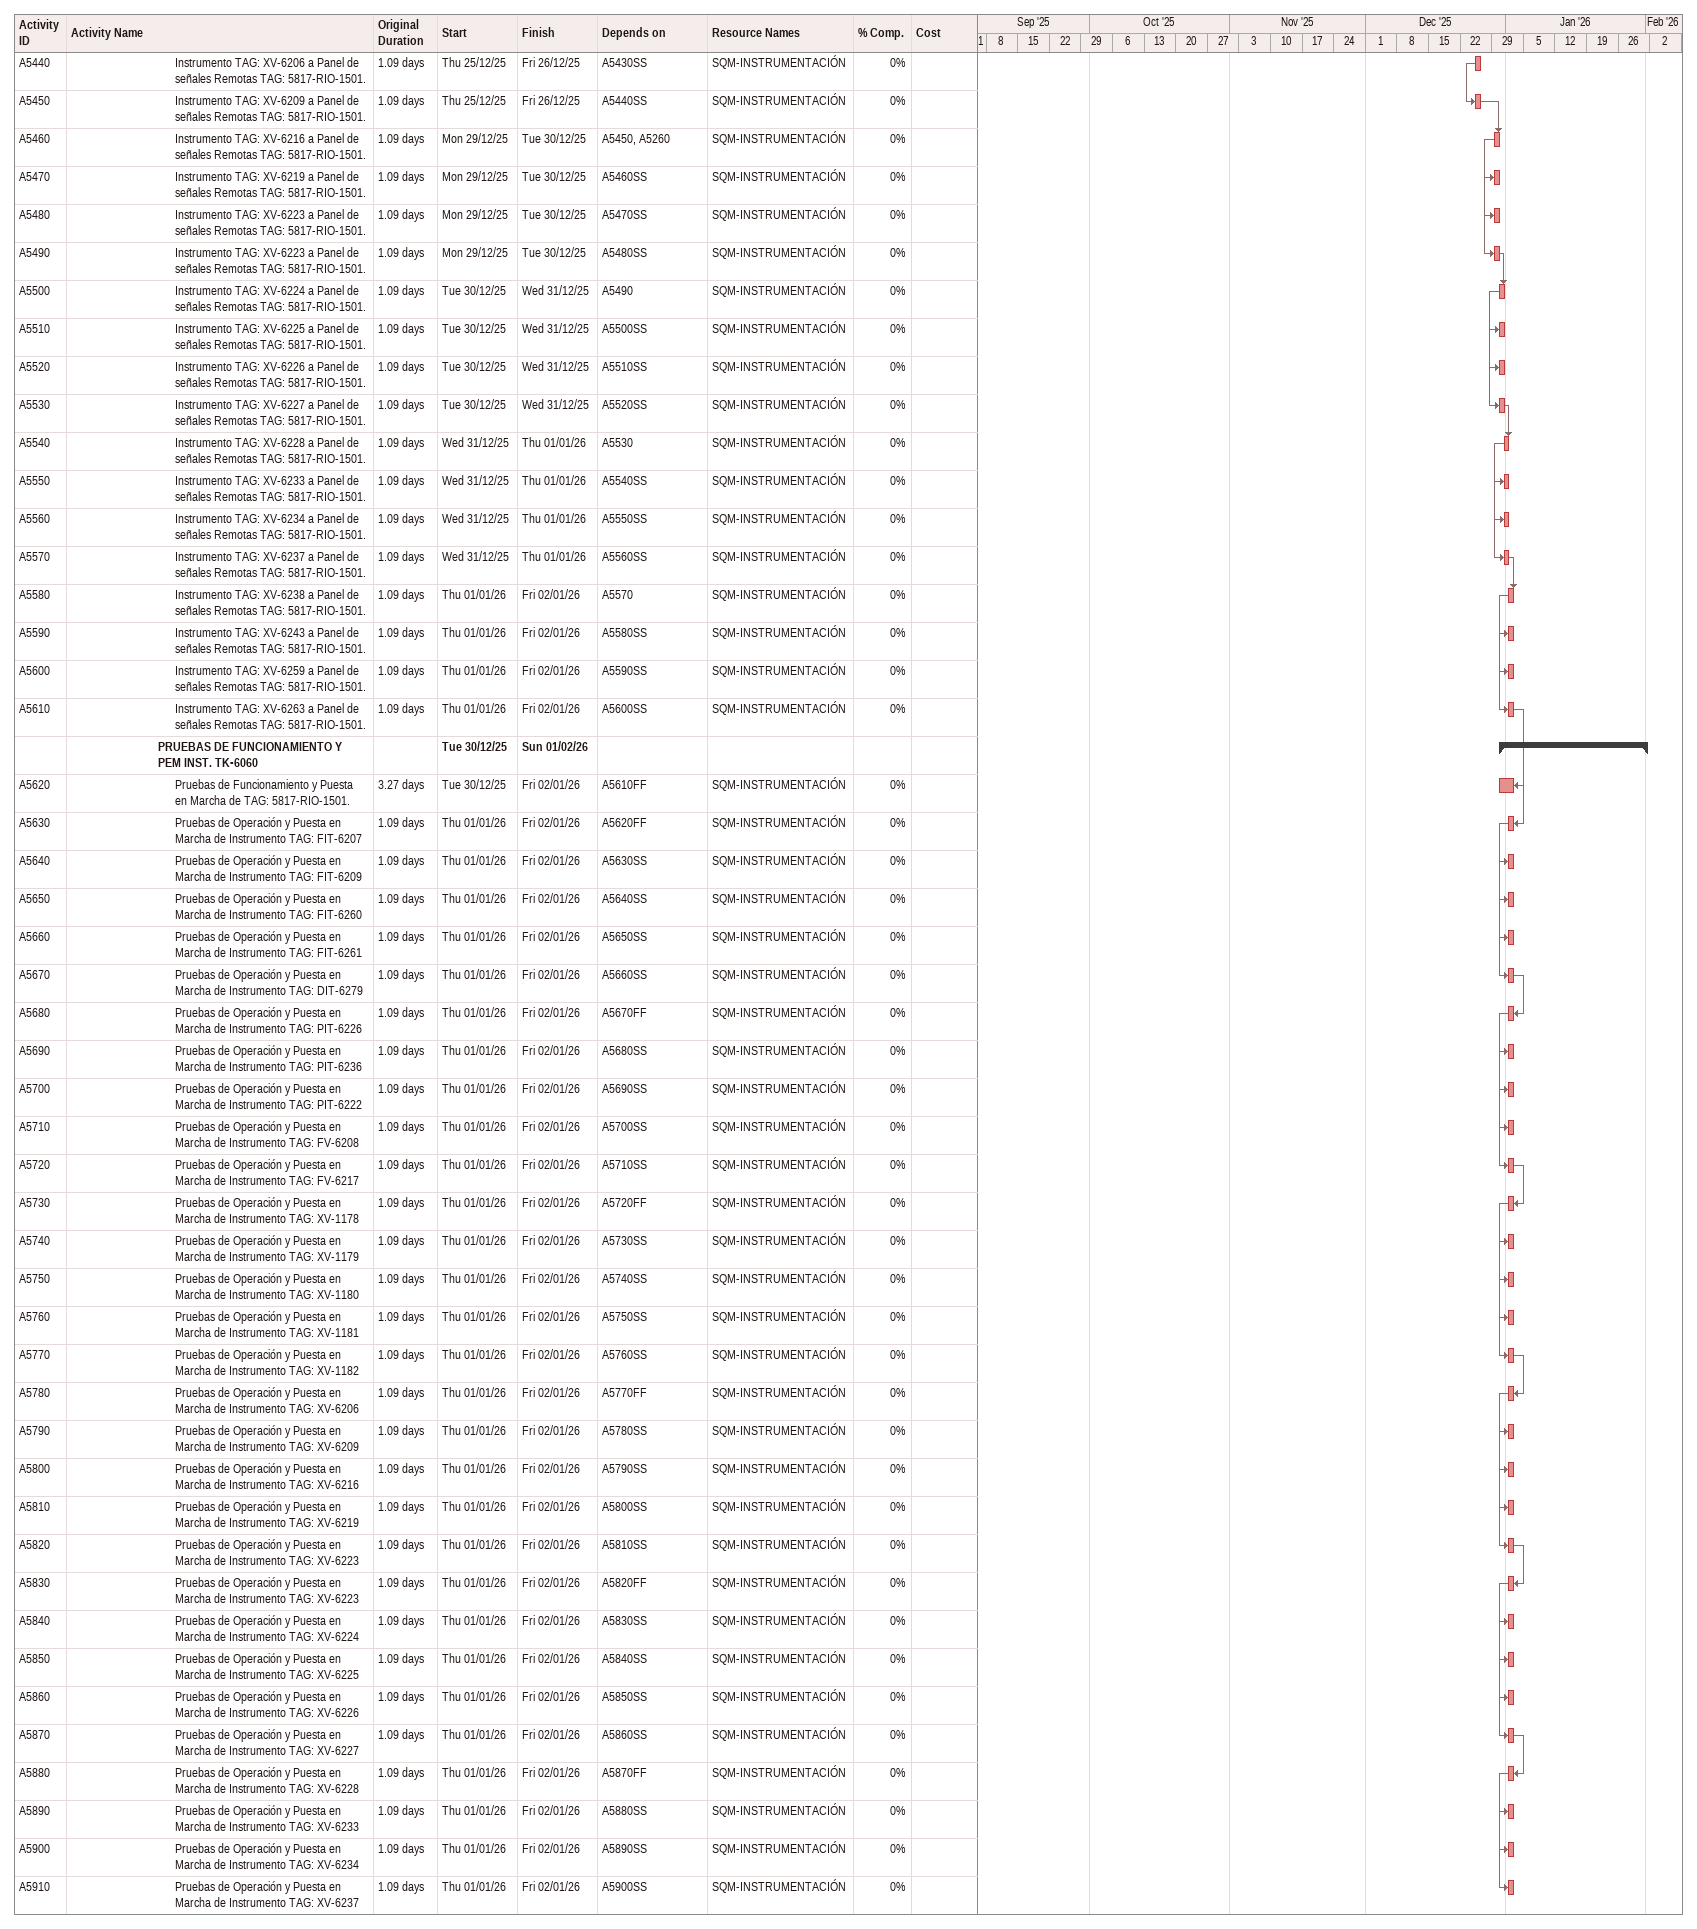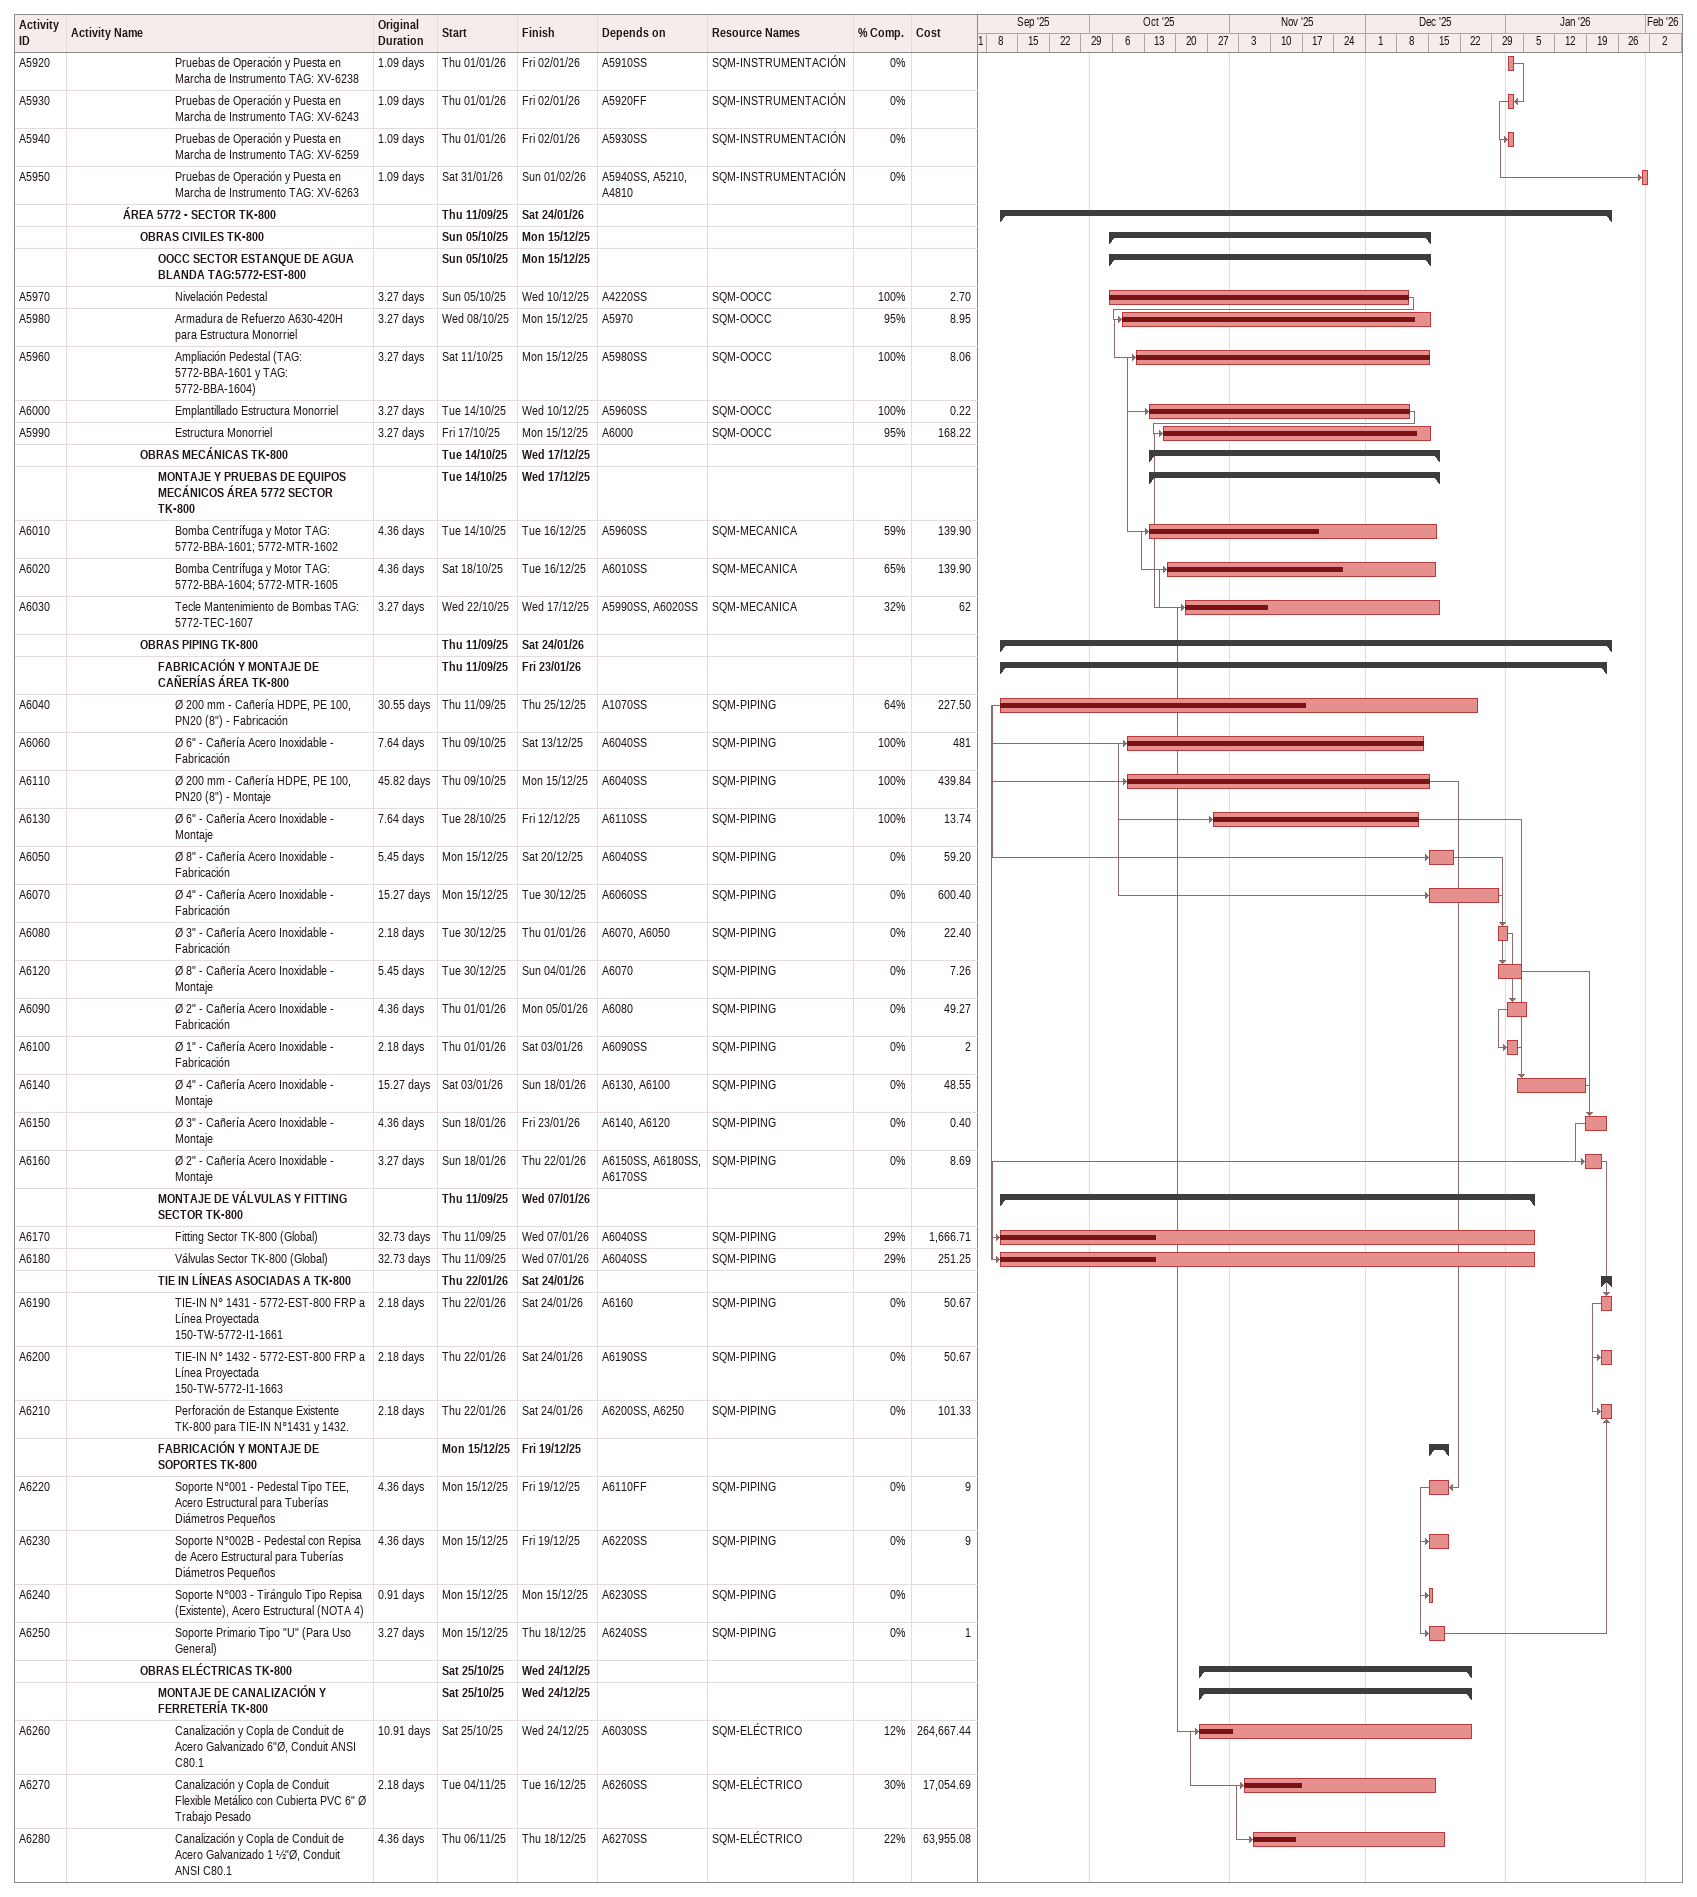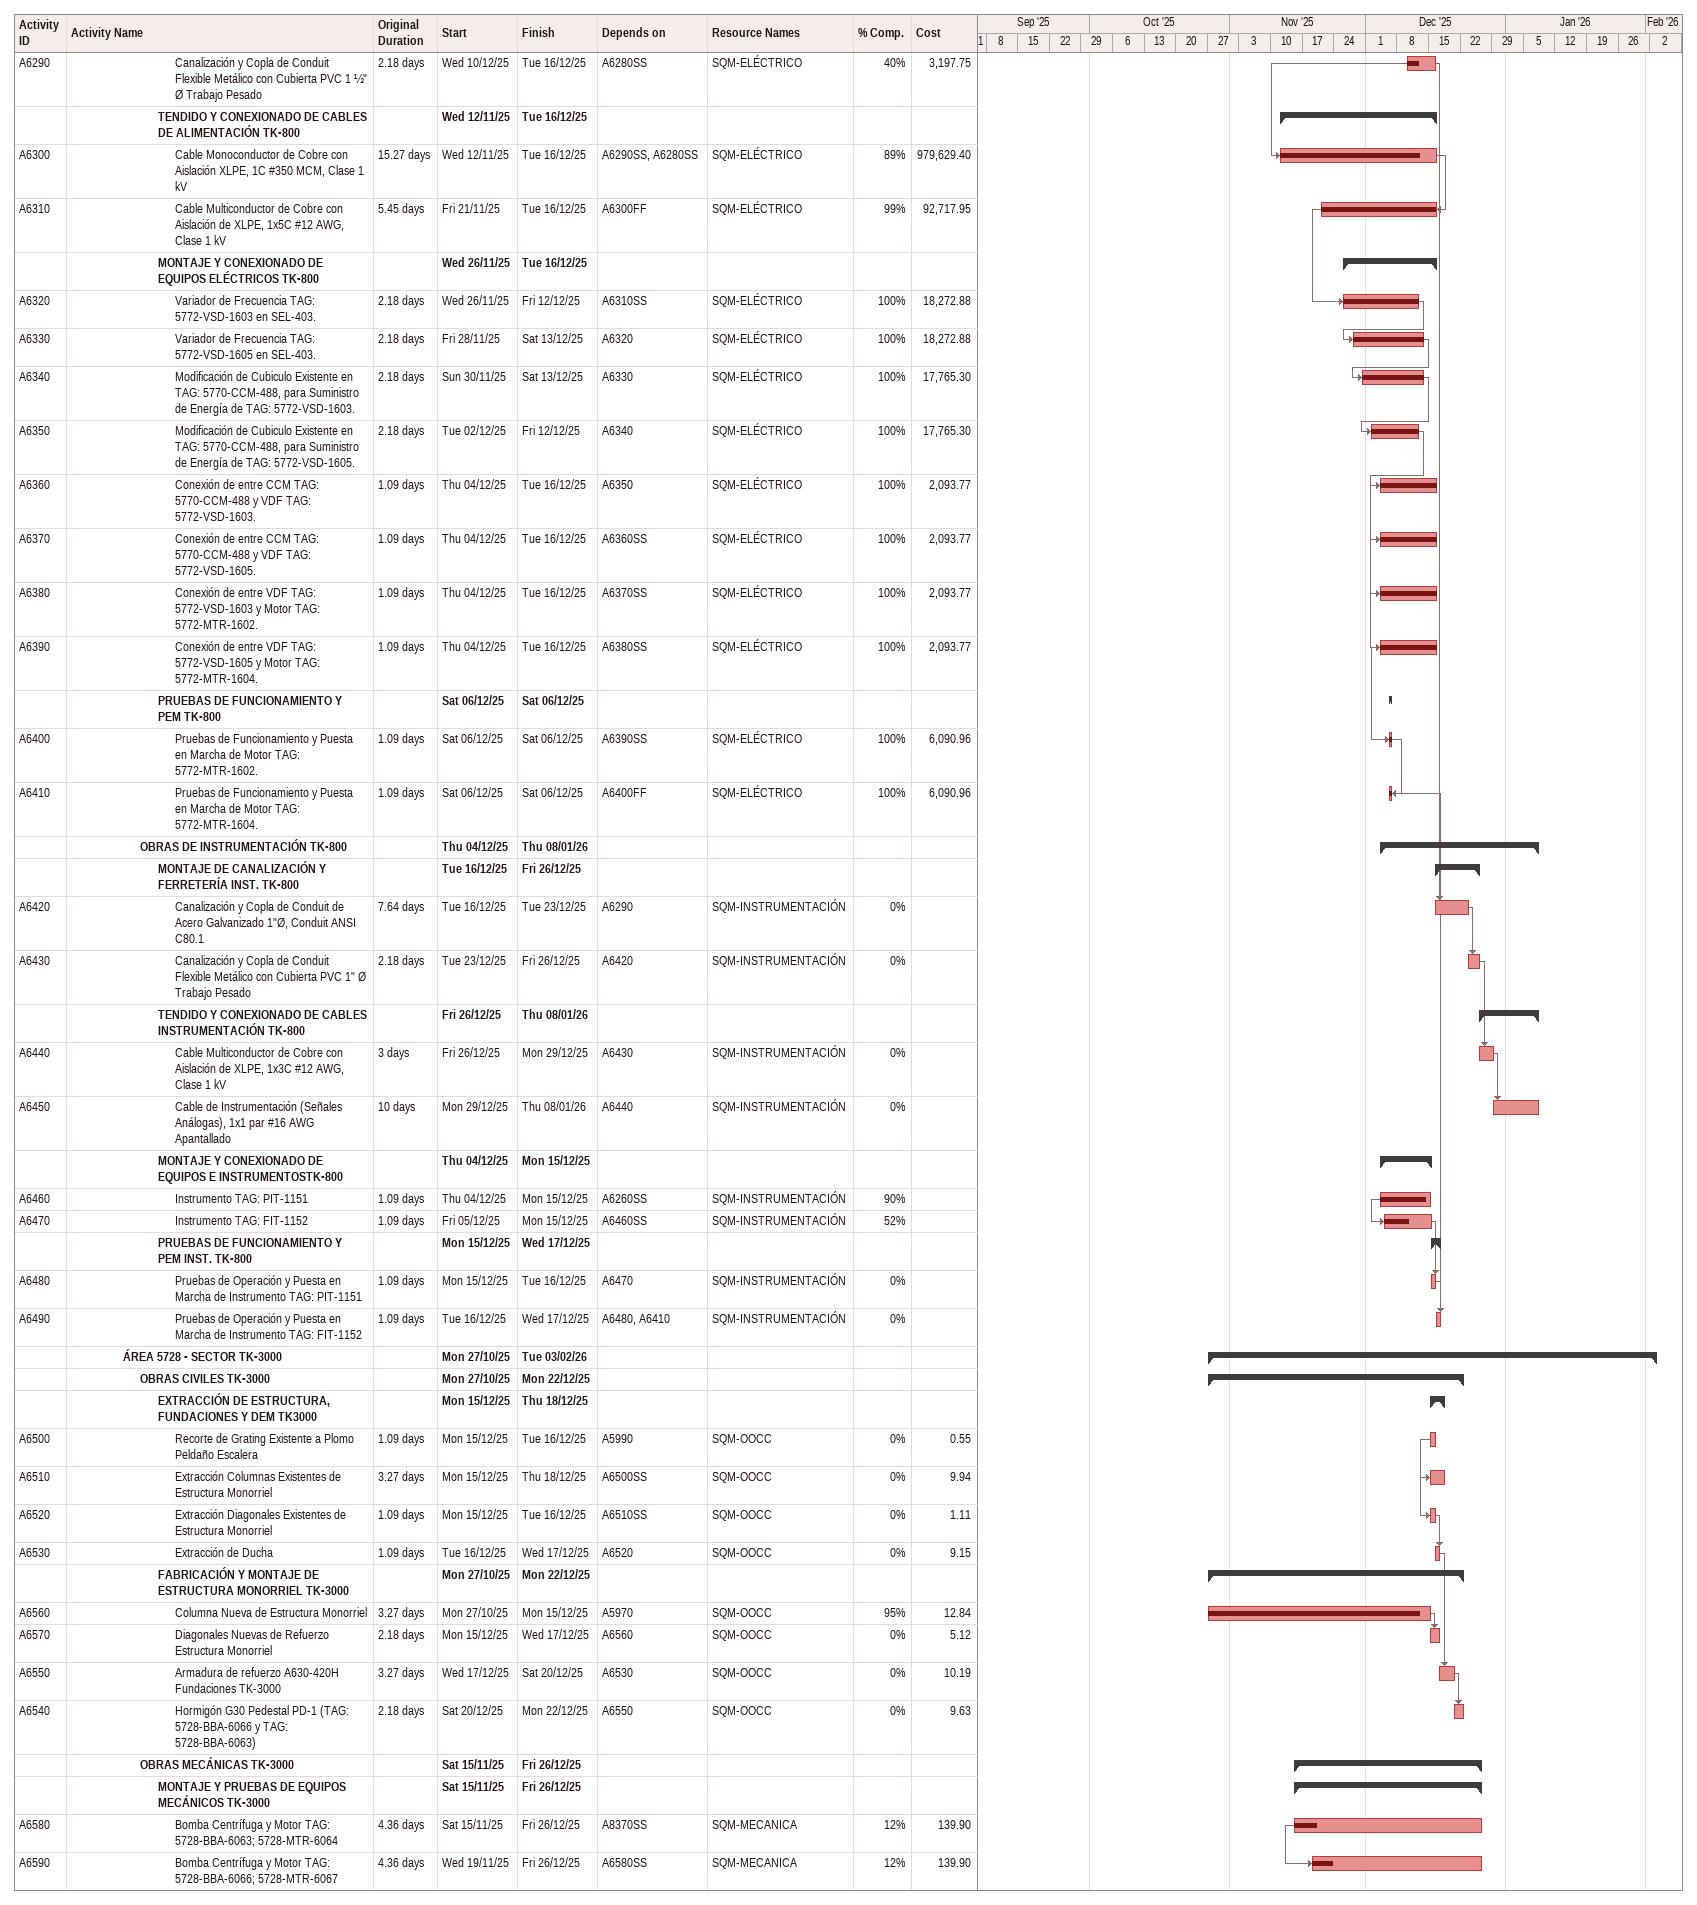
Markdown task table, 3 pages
| ID | Level | Task | Original duration | Start | Finish | Predecessors | Resources | % complete | Cost |
|---|---|---|---|---|---|---|---|---|---|
| A5440 | 7 | Instrumento TAG: XV-6206 a Panel de señales Remotas TAG: 5817-RIO-1501. | 1.09d | 2025-12-25 | 2025-12-26 | A5430SS | SQM-INSTRUMENTACIÓN | 0 |  |
| A5450 | 7 | Instrumento TAG: XV-6209 a Panel de señales Remotas TAG: 5817-RIO-1501. | 1.09d | 2025-12-25 | 2025-12-26 | A5440SS | SQM-INSTRUMENTACIÓN | 0 |  |
| A5460 | 7 | Instrumento TAG: XV-6216 a Panel de señales Remotas TAG: 5817-RIO-1501. | 1.09d | 2025-12-29 | 2025-12-30 | A5450, A5260 | SQM-INSTRUMENTACIÓN | 0 |  |
| A5470 | 7 | Instrumento TAG: XV-6219 a Panel de señales Remotas TAG: 5817-RIO-1501. | 1.09d | 2025-12-29 | 2025-12-30 | A5460SS | SQM-INSTRUMENTACIÓN | 0 |  |
| A5480 | 7 | Instrumento TAG: XV-6223 a Panel de señales Remotas TAG: 5817-RIO-1501. | 1.09d | 2025-12-29 | 2025-12-30 | A5470SS | SQM-INSTRUMENTACIÓN | 0 |  |
| A5490 | 7 | Instrumento TAG: XV-6223 a Panel de señales Remotas TAG: 5817-RIO-1501. | 1.09d | 2025-12-29 | 2025-12-30 | A5480SS | SQM-INSTRUMENTACIÓN | 0 |  |
| A5500 | 7 | Instrumento TAG: XV-6224 a Panel de señales Remotas TAG: 5817-RIO-1501. | 1.09d | 2025-12-30 | 2025-12-31 | A5490 | SQM-INSTRUMENTACIÓN | 0 |  |
| A5510 | 7 | Instrumento TAG: XV-6225 a Panel de señales Remotas TAG: 5817-RIO-1501. | 1.09d | 2025-12-30 | 2025-12-31 | A5500SS | SQM-INSTRUMENTACIÓN | 0 |  |
| A5520 | 7 | Instrumento TAG: XV-6226 a Panel de señales Remotas TAG: 5817-RIO-1501. | 1.09d | 2025-12-30 | 2025-12-31 | A5510SS | SQM-INSTRUMENTACIÓN | 0 |  |
| A5530 | 7 | Instrumento TAG: XV-6227 a Panel de señales Remotas TAG: 5817-RIO-1501. | 1.09d | 2025-12-30 | 2025-12-31 | A5520SS | SQM-INSTRUMENTACIÓN | 0 |  |
| A5540 | 7 | Instrumento TAG: XV-6228 a Panel de señales Remotas TAG: 5817-RIO-1501. | 1.09d | 2025-12-31 | 2026-01-01 | A5530 | SQM-INSTRUMENTACIÓN | 0 |  |
| A5550 | 7 | Instrumento TAG: XV-6233 a Panel de señales Remotas TAG: 5817-RIO-1501. | 1.09d | 2025-12-31 | 2026-01-01 | A5540SS | SQM-INSTRUMENTACIÓN | 0 |  |
| A5560 | 7 | Instrumento TAG: XV-6234 a Panel de señales Remotas TAG: 5817-RIO-1501. | 1.09d | 2025-12-31 | 2026-01-01 | A5550SS | SQM-INSTRUMENTACIÓN | 0 |  |
| A5570 | 7 | Instrumento TAG: XV-6237 a Panel de señales Remotas TAG: 5817-RIO-1501. | 1.09d | 2025-12-31 | 2026-01-01 | A5560SS | SQM-INSTRUMENTACIÓN | 0 |  |
| A5580 | 7 | Instrumento TAG: XV-6238 a Panel de señales Remotas TAG: 5817-RIO-1501. | 1.09d | 2026-01-01 | 2026-01-02 | A5570 | SQM-INSTRUMENTACIÓN | 0 |  |
| A5590 | 7 | Instrumento TAG: XV-6243 a Panel de señales Remotas TAG: 5817-RIO-1501. | 1.09d | 2026-01-01 | 2026-01-02 | A5580SS | SQM-INSTRUMENTACIÓN | 0 |  |
| A5600 | 7 | Instrumento TAG: XV-6259 a Panel de señales Remotas TAG: 5817-RIO-1501. | 1.09d | 2026-01-01 | 2026-01-02 | A5590SS | SQM-INSTRUMENTACIÓN | 0 |  |
| A5610 | 7 | Instrumento TAG: XV-6263 a Panel de señales Remotas TAG: 5817-RIO-1501. | 1.09d | 2026-01-01 | 2026-01-02 | A5600SS | SQM-INSTRUMENTACIÓN | 0 |  |
|  | 6 | **PRUEBAS DE FUNCIONAMIENTO Y PEM INST. TK-6060** |  | 2025-12-30 | 2026-02-01 |  |  |  |  |
| A5620 | 7 | Pruebas de Funcionamiento y Puesta en Marcha de TAG: 5817-RIO-1501. | 3.27d | 2025-12-30 | 2026-01-02 | A5610FF | SQM-INSTRUMENTACIÓN | 0 |  |
| A5630 | 7 | Pruebas de Operación y Puesta en Marcha de Instrumento TAG: FIT-6207 | 1.09d | 2026-01-01 | 2026-01-02 | A5620FF | SQM-INSTRUMENTACIÓN | 0 |  |
| A5640 | 7 | Pruebas de Operación y Puesta en Marcha de Instrumento TAG: FIT-6209 | 1.09d | 2026-01-01 | 2026-01-02 | A5630SS | SQM-INSTRUMENTACIÓN | 0 |  |
| A5650 | 7 | Pruebas de Operación y Puesta en Marcha de Instrumento TAG: FIT-6260 | 1.09d | 2026-01-01 | 2026-01-02 | A5640SS | SQM-INSTRUMENTACIÓN | 0 |  |
| A5660 | 7 | Pruebas de Operación y Puesta en Marcha de Instrumento TAG: FIT-6261 | 1.09d | 2026-01-01 | 2026-01-02 | A5650SS | SQM-INSTRUMENTACIÓN | 0 |  |
| A5670 | 7 | Pruebas de Operación y Puesta en Marcha de Instrumento TAG: DIT-6279 | 1.09d | 2026-01-01 | 2026-01-02 | A5660SS | SQM-INSTRUMENTACIÓN | 0 |  |
| A5680 | 7 | Pruebas de Operación y Puesta en Marcha de Instrumento TAG: PIT-6226 | 1.09d | 2026-01-01 | 2026-01-02 | A5670FF | SQM-INSTRUMENTACIÓN | 0 |  |
| A5690 | 7 | Pruebas de Operación y Puesta en Marcha de Instrumento TAG: PIT-6236 | 1.09d | 2026-01-01 | 2026-01-02 | A5680SS | SQM-INSTRUMENTACIÓN | 0 |  |
| A5700 | 7 | Pruebas de Operación y Puesta en Marcha de Instrumento TAG: PIT-6222 | 1.09d | 2026-01-01 | 2026-01-02 | A5690SS | SQM-INSTRUMENTACIÓN | 0 |  |
| A5710 | 7 | Pruebas de Operación y Puesta en Marcha de Instrumento TAG: FV-6208 | 1.09d | 2026-01-01 | 2026-01-02 | A5700SS | SQM-INSTRUMENTACIÓN | 0 |  |
| A5720 | 7 | Pruebas de Operación y Puesta en Marcha de Instrumento TAG: FV-6217 | 1.09d | 2026-01-01 | 2026-01-02 | A5710SS | SQM-INSTRUMENTACIÓN | 0 |  |
| A5730 | 7 | Pruebas de Operación y Puesta en Marcha de Instrumento TAG: XV-1178 | 1.09d | 2026-01-01 | 2026-01-02 | A5720FF | SQM-INSTRUMENTACIÓN | 0 |  |
| A5740 | 7 | Pruebas de Operación y Puesta en Marcha de Instrumento TAG: XV-1179 | 1.09d | 2026-01-01 | 2026-01-02 | A5730SS | SQM-INSTRUMENTACIÓN | 0 |  |
| A5750 | 7 | Pruebas de Operación y Puesta en Marcha de Instrumento TAG: XV-1180 | 1.09d | 2026-01-01 | 2026-01-02 | A5740SS | SQM-INSTRUMENTACIÓN | 0 |  |
| A5760 | 7 | Pruebas de Operación y Puesta en Marcha de Instrumento TAG: XV-1181 | 1.09d | 2026-01-01 | 2026-01-02 | A5750SS | SQM-INSTRUMENTACIÓN | 0 |  |
| A5770 | 7 | Pruebas de Operación y Puesta en Marcha de Instrumento TAG: XV-1182 | 1.09d | 2026-01-01 | 2026-01-02 | A5760SS | SQM-INSTRUMENTACIÓN | 0 |  |
| A5780 | 7 | Pruebas de Operación y Puesta en Marcha de Instrumento TAG: XV-6206 | 1.09d | 2026-01-01 | 2026-01-02 | A5770FF | SQM-INSTRUMENTACIÓN | 0 |  |
| A5790 | 7 | Pruebas de Operación y Puesta en Marcha de Instrumento TAG: XV-6209 | 1.09d | 2026-01-01 | 2026-01-02 | A5780SS | SQM-INSTRUMENTACIÓN | 0 |  |
| A5800 | 7 | Pruebas de Operación y Puesta en Marcha de Instrumento TAG: XV-6216 | 1.09d | 2026-01-01 | 2026-01-02 | A5790SS | SQM-INSTRUMENTACIÓN | 0 |  |
| A5810 | 7 | Pruebas de Operación y Puesta en Marcha de Instrumento TAG: XV-6219 | 1.09d | 2026-01-01 | 2026-01-02 | A5800SS | SQM-INSTRUMENTACIÓN | 0 |  |
| A5820 | 7 | Pruebas de Operación y Puesta en Marcha de Instrumento TAG: XV-6223 | 1.09d | 2026-01-01 | 2026-01-02 | A5810SS | SQM-INSTRUMENTACIÓN | 0 |  |
| A5830 | 7 | Pruebas de Operación y Puesta en Marcha de Instrumento TAG: XV-6223 | 1.09d | 2026-01-01 | 2026-01-02 | A5820FF | SQM-INSTRUMENTACIÓN | 0 |  |
| A5840 | 7 | Pruebas de Operación y Puesta en Marcha de Instrumento TAG: XV-6224 | 1.09d | 2026-01-01 | 2026-01-02 | A5830SS | SQM-INSTRUMENTACIÓN | 0 |  |
| A5850 | 7 | Pruebas de Operación y Puesta en Marcha de Instrumento TAG: XV-6225 | 1.09d | 2026-01-01 | 2026-01-02 | A5840SS | SQM-INSTRUMENTACIÓN | 0 |  |
| A5860 | 7 | Pruebas de Operación y Puesta en Marcha de Instrumento TAG: XV-6226 | 1.09d | 2026-01-01 | 2026-01-02 | A5850SS | SQM-INSTRUMENTACIÓN | 0 |  |
| A5870 | 7 | Pruebas de Operación y Puesta en Marcha de Instrumento TAG: XV-6227 | 1.09d | 2026-01-01 | 2026-01-02 | A5860SS | SQM-INSTRUMENTACIÓN | 0 |  |
| A5880 | 7 | Pruebas de Operación y Puesta en Marcha de Instrumento TAG: XV-6228 | 1.09d | 2026-01-01 | 2026-01-02 | A5870FF | SQM-INSTRUMENTACIÓN | 0 |  |
| A5890 | 7 | Pruebas de Operación y Puesta en Marcha de Instrumento TAG: XV-6233 | 1.09d | 2026-01-01 | 2026-01-02 | A5880SS | SQM-INSTRUMENTACIÓN | 0 |  |
| A5900 | 7 | Pruebas de Operación y Puesta en Marcha de Instrumento TAG: XV-6234 | 1.09d | 2026-01-01 | 2026-01-02 | A5890SS | SQM-INSTRUMENTACIÓN | 0 |  |
| A5910 | 7 | Pruebas de Operación y Puesta en Marcha de Instrumento TAG: XV-6237 | 1.09d | 2026-01-01 | 2026-01-02 | A5900SS | SQM-INSTRUMENTACIÓN | 0 |  |
| A5920 | 7 | Pruebas de Operación y Puesta en Marcha de Instrumento TAG: XV-6238 | 1.09d | 2026-01-01 | 2026-01-02 | A5910SS | SQM-INSTRUMENTACIÓN | 0 |  |
| A5930 | 7 | Pruebas de Operación y Puesta en Marcha de Instrumento TAG: XV-6243 | 1.09d | 2026-01-01 | 2026-01-02 | A5920FF | SQM-INSTRUMENTACIÓN | 0 |  |
| A5940 | 7 | Pruebas de Operación y Puesta en Marcha de Instrumento TAG: XV-6259 | 1.09d | 2026-01-01 | 2026-01-02 | A5930SS | SQM-INSTRUMENTACIÓN | 0 |  |
| A5950 | 7 | Pruebas de Operación y Puesta en Marcha de Instrumento TAG: XV-6263 | 1.09d | 2026-01-31 | 2026-02-01 | A5940SS, A5210, A4810 | SQM-INSTRUMENTACIÓN | 0 |  |
|  | 4 | **ÁREA 5772 - SECTOR TK-800** |  | 2025-09-11 | 2026-01-24 |  |  |  |  |
|  | 5 | **OBRAS CIVILES TK-800** |  | 2025-10-05 | 2025-12-15 |  |  |  |  |
|  | 6 | **OOCC SECTOR ESTANQUE DE AGUA BLANDA TAG:5772-EST-800** |  | 2025-10-05 | 2025-12-15 |  |  |  |  |
| A5970 | 7 | Nivelación Pedestal | 3.27d | 2025-10-05 | 2025-12-10 | A4220SS | SQM-OOCC | 100 | 2.70 |
| A5980 | 7 | Armadura de Refuerzo A630-420H para Estructura Monorriel | 3.27d | 2025-10-08 | 2025-12-15 | A5970 | SQM-OOCC | 95 | 8.95 |
| A5960 | 7 | Ampliación Pedestal (TAG: 5772-BBA-1601 y TAG: 5772-BBA-1604) | 3.27d | 2025-10-11 | 2025-12-15 | A5980SS | SQM-OOCC | 100 | 8.06 |
| A6000 | 7 | Emplantillado Estructura Monorriel | 3.27d | 2025-10-14 | 2025-12-10 | A5960SS | SQM-OOCC | 100 | 0.22 |
| A5990 | 7 | Estructura Monorriel | 3.27d | 2025-10-17 | 2025-12-15 | A6000 | SQM-OOCC | 95 | 168.22 |
|  | 5 | **OBRAS MECÁNICAS TK-800** |  | 2025-10-14 | 2025-12-17 |  |  |  |  |
|  | 6 | **MONTAJE Y PRUEBAS DE EQUIPOS MECÁNICOS ÁREA 5772 SECTOR TK-800** |  | 2025-10-14 | 2025-12-17 |  |  |  |  |
| A6010 | 7 | Bomba Centrífuga y Motor TAG: 5772-BBA-1601; 5772-MTR-1602 | 4.36d | 2025-10-14 | 2025-12-16 | A5960SS | SQM-MECANICA | 59 | 139.90 |
| A6020 | 7 | Bomba Centrífuga y Motor TAG: 5772-BBA-1604; 5772-MTR-1605 | 4.36d | 2025-10-18 | 2025-12-16 | A6010SS | SQM-MECANICA | 65 | 139.90 |
| A6030 | 7 | Tecle Mantenimiento de Bombas TAG: 5772-TEC-1607 | 3.27d | 2025-10-22 | 2025-12-17 | A5990SS, A6020SS | SQM-MECANICA | 32 | 62 |
|  | 5 | **OBRAS PIPING TK-800** |  | 2025-09-11 | 2026-01-24 |  |  |  |  |
|  | 6 | **FABRICACIÓN Y MONTAJE DE CAÑERÍAS ÁREA TK-800** |  | 2025-09-11 | 2026-01-23 |  |  |  |  |
| A6040 | 7 | Ø 200 mm - Cañería HDPE, PE 100, PN20 (8") - Fabricación | 30.55d | 2025-09-11 | 2025-12-25 | A1070SS | SQM-PIPING | 64 | 227.50 |
| A6060 | 7 | Ø 6" - Cañería Acero Inoxidable - Fabricación | 7.64d | 2025-10-09 | 2025-12-13 | A6040SS | SQM-PIPING | 100 | 481 |
| A6110 | 7 | Ø 200 mm - Cañería HDPE, PE 100, PN20 (8") - Montaje | 45.82d | 2025-10-09 | 2025-12-15 | A6040SS | SQM-PIPING | 100 | 439.84 |
| A6130 | 7 | Ø 6" - Cañería Acero Inoxidable - Montaje | 7.64d | 2025-10-28 | 2025-12-12 | A6110SS | SQM-PIPING | 100 | 13.74 |
| A6050 | 7 | Ø 8" - Cañería Acero Inoxidable - Fabricación | 5.45d | 2025-12-15 | 2025-12-20 | A6040SS | SQM-PIPING | 0 | 59.20 |
| A6070 | 7 | Ø 4" - Cañería Acero Inoxidable - Fabricación | 15.27d | 2025-12-15 | 2025-12-30 | A6060SS | SQM-PIPING | 0 | 600.40 |
| A6080 | 7 | Ø 3" - Cañería Acero Inoxidable - Fabricación | 2.18d | 2025-12-30 | 2026-01-01 | A6070, A6050 | SQM-PIPING | 0 | 22.40 |
| A6120 | 7 | Ø 8" - Cañería Acero Inoxidable - Montaje | 5.45d | 2025-12-30 | 2026-01-04 | A6070 | SQM-PIPING | 0 | 7.26 |
| A6090 | 7 | Ø 2" - Cañería Acero Inoxidable - Fabricación | 4.36d | 2026-01-01 | 2026-01-05 | A6080 | SQM-PIPING | 0 | 49.27 |
| A6100 | 7 | Ø 1" - Cañería Acero Inoxidable - Fabricación | 2.18d | 2026-01-01 | 2026-01-03 | A6090SS | SQM-PIPING | 0 | 2 |
| A6140 | 7 | Ø 4" - Cañería Acero Inoxidable - Montaje | 15.27d | 2026-01-03 | 2026-01-18 | A6130, A6100 | SQM-PIPING | 0 | 48.55 |
| A6150 | 7 | Ø 3" - Cañería Acero Inoxidable - Montaje | 4.36d | 2026-01-18 | 2026-01-23 | A6140, A6120 | SQM-PIPING | 0 | 0.40 |
| A6160 | 7 | Ø 2" - Cañería Acero Inoxidable - Montaje | 3.27d | 2026-01-18 | 2026-01-22 | A6150SS, A6180SS, A6170SS | SQM-PIPING | 0 | 8.69 |
|  | 6 | **MONTAJE DE VÁLVULAS Y FITTING SECTOR TK-800** |  | 2025-09-11 | 2026-01-07 |  |  |  |  |
| A6170 | 7 | Fitting Sector TK-800 (Global) | 32.73d | 2025-09-11 | 2026-01-07 | A6040SS | SQM-PIPING | 29 | 1666.71 |
| A6180 | 7 | Válvulas Sector TK-800 (Global) | 32.73d | 2025-09-11 | 2026-01-07 | A6040SS | SQM-PIPING | 29 | 251.25 |
|  | 6 | **TIE IN LÍNEAS ASOCIADAS A TK-800** |  | 2026-01-22 | 2026-01-24 |  |  |  |  |
| A6190 | 7 | TIE-IN N° 1431 - 5772-EST-800 FRP a Línea Proyectada 150-TW-5772-I1-1661 | 2.18d | 2026-01-22 | 2026-01-24 | A6160 | SQM-PIPING | 0 | 50.67 |
| A6200 | 7 | TIE-IN N° 1432 - 5772-EST-800 FRP a Línea Proyectada 150-TW-5772-I1-1663 | 2.18d | 2026-01-22 | 2026-01-24 | A6190SS | SQM-PIPING | 0 | 50.67 |
| A6210 | 7 | Perforación de Estanque Existente TK-800 para TIE-IN N°1431 y 1432. | 2.18d | 2026-01-22 | 2026-01-24 | A6200SS, A6250 | SQM-PIPING | 0 | 101.33 |
|  | 6 | **FABRICACIÓN Y MONTAJE DE SOPORTES TK-800** |  | 2025-12-15 | 2025-12-19 |  |  |  |  |
| A6220 | 7 | Soporte N°001 - Pedestal Tipo TEE, Acero Estructural para Tuberías Diámetros Pequeños | 4.36d | 2025-12-15 | 2025-12-19 | A6110FF | SQM-PIPING | 0 | 9 |
| A6230 | 7 | Soporte N°002B - Pedestal con Repisa de Acero Estructural para Tuberías Diámetros Pequeños | 4.36d | 2025-12-15 | 2025-12-19 | A6220SS | SQM-PIPING | 0 | 9 |
| A6240 | 7 | Soporte N°003 - Tirángulo Tipo Repisa (Existente), Acero Estructural (NOTA 4) | 0.91d | 2025-12-15 | 2025-12-15 | A6230SS | SQM-PIPING | 0 |  |
| A6250 | 7 | Soporte Primario Tipo "U" (Para Uso General) | 3.27d | 2025-12-15 | 2025-12-18 | A6240SS | SQM-PIPING | 0 | 1 |
|  | 5 | **OBRAS ELÉCTRICAS TK-800** |  | 2025-10-25 | 2025-12-24 |  |  |  |  |
|  | 6 | **MONTAJE DE CANALIZACIÓN Y FERRETERÍA TK-800** |  | 2025-10-25 | 2025-12-24 |  |  |  |  |
| A6260 | 7 | Canalización y Copla de Conduit de Acero Galvanizado 6"Ø, Conduit ANSI C80.1 | 10.91d | 2025-10-25 | 2025-12-24 | A6030SS | SQM-ELÉCTRICO | 12 | 264667.44 |
| A6270 | 7 | Canalización y Copla de Conduit Flexible Metálico con Cubierta PVC 6" Ø Trabajo Pesado | 2.18d | 2025-11-04 | 2025-12-16 | A6260SS | SQM-ELÉCTRICO | 30 | 17054.69 |
| A6280 | 7 | Canalización y Copla de Conduit de Acero Galvanizado 1 ½"Ø, Conduit ANSI C80.1 | 4.36d | 2025-11-06 | 2025-12-18 | A6270SS | SQM-ELÉCTRICO | 22 | 63955.08 |
| A6290 | 7 | Canalización y Copla de Conduit Flexible Metálico con Cubierta PVC 1 ½" Ø Trabajo Pesado | 2.18d | 2025-12-10 | 2025-12-16 | A6280SS | SQM-ELÉCTRICO | 40 | 3197.75 |
|  | 6 | **TENDIDO Y CONEXIONADO DE CABLES DE ALIMENTACIÓN TK-800** |  | 2025-11-12 | 2025-12-16 |  |  |  |  |
| A6300 | 7 | Cable Monoconductor de Cobre con Aislación XLPE, 1C #350 MCM, Clase 1 kV | 15.27d | 2025-11-12 | 2025-12-16 | A6290SS, A6280SS | SQM-ELÉCTRICO | 89 | 979629.40 |
| A6310 | 7 | Cable Multiconductor de Cobre con Aislación de XLPE, 1x5C #12 AWG, Clase 1 kV | 5.45d | 2025-11-21 | 2025-12-16 | A6300FF | SQM-ELÉCTRICO | 99 | 92717.95 |
|  | 6 | **MONTAJE Y CONEXIONADO DE EQUIPOS ELÉCTRICOS TK-800** |  | 2025-11-26 | 2025-12-16 |  |  |  |  |
| A6320 | 7 | Variador de Frecuencia TAG: 5772-VSD-1603 en SEL-403. | 2.18d | 2025-11-26 | 2025-12-12 | A6310SS | SQM-ELÉCTRICO | 100 | 18272.88 |
| A6330 | 7 | Variador de Frecuencia TAG: 5772-VSD-1605 en SEL-403. | 2.18d | 2025-11-28 | 2025-12-13 | A6320 | SQM-ELÉCTRICO | 100 | 18272.88 |
| A6340 | 7 | Modificación de Cubiculo Existente en TAG: 5770-CCM-488, para Suministro de Energía de TAG: 5772-VSD-1603. | 2.18d | 2025-11-30 | 2025-12-13 | A6330 | SQM-ELÉCTRICO | 100 | 17765.30 |
| A6350 | 7 | Modificación de Cubiculo Existente en TAG: 5770-CCM-488, para Suministro de Energía de TAG: 5772-VSD-1605. | 2.18d | 2025-12-02 | 2025-12-12 | A6340 | SQM-ELÉCTRICO | 100 | 17765.30 |
| A6360 | 7 | Conexión de entre CCM TAG: 5770-CCM-488 y VDF TAG: 5772-VSD-1603. | 1.09d | 2025-12-04 | 2025-12-16 | A6350 | SQM-ELÉCTRICO | 100 | 2093.77 |
| A6370 | 7 | Conexión de entre CCM TAG: 5770-CCM-488 y VDF TAG: 5772-VSD-1605. | 1.09d | 2025-12-04 | 2025-12-16 | A6360SS | SQM-ELÉCTRICO | 100 | 2093.77 |
| A6380 | 7 | Conexión de entre VDF TAG: 5772-VSD-1603 y Motor TAG: 5772-MTR-1602. | 1.09d | 2025-12-04 | 2025-12-16 | A6370SS | SQM-ELÉCTRICO | 100 | 2093.77 |
| A6390 | 7 | Conexión de entre VDF TAG: 5772-VSD-1605 y Motor TAG: 5772-MTR-1604. | 1.09d | 2025-12-04 | 2025-12-16 | A6380SS | SQM-ELÉCTRICO | 100 | 2093.77 |
|  | 6 | **PRUEBAS DE FUNCIONAMIENTO Y PEM TK-800** |  | 2025-12-06 | 2025-12-06 |  |  |  |  |
| A6400 | 7 | Pruebas de Funcionamiento y Puesta en Marcha de Motor TAG: 5772-MTR-1602. | 1.09d | 2025-12-06 | 2025-12-06 | A6390SS | SQM-ELÉCTRICO | 100 | 6090.96 |
| A6410 | 7 | Pruebas de Funcionamiento y Puesta en Marcha de Motor TAG: 5772-MTR-1604. | 1.09d | 2025-12-06 | 2025-12-06 | A6400FF | SQM-ELÉCTRICO | 100 | 6090.96 |
|  | 5 | **OBRAS DE INSTRUMENTACIÓN TK-800** |  | 2025-12-04 | 2026-01-08 |  |  |  |  |
|  | 6 | **MONTAJE DE CANALIZACIÓN Y FERRETERÍA INST. TK-800** |  | 2025-12-16 | 2025-12-26 |  |  |  |  |
| A6420 | 7 | Canalización y Copla de Conduit de Acero Galvanizado 1"Ø, Conduit ANSI C80.1 | 7.64d | 2025-12-16 | 2025-12-23 | A6290 | SQM-INSTRUMENTACIÓN | 0 |  |
| A6430 | 7 | Canalización y Copla de Conduit Flexible Metálico con Cubierta PVC 1" Ø Trabajo Pesado | 2.18d | 2025-12-23 | 2025-12-26 | A6420 | SQM-INSTRUMENTACIÓN | 0 |  |
|  | 6 | **TENDIDO Y CONEXIONADO DE CABLES INSTRUMENTACIÓN TK-800** |  | 2025-12-26 | 2026-01-08 |  |  |  |  |
| A6440 | 7 | Cable Multiconductor de Cobre con Aislación de XLPE, 1x3C #12 AWG, Clase 1 kV | 3d | 2025-12-26 | 2025-12-29 | A6430 | SQM-INSTRUMENTACIÓN | 0 |  |
| A6450 | 7 | Cable de Instrumentación (Señales Análogas), 1x1 par #16 AWG Apantallado | 10d | 2025-12-29 | 2026-01-08 | A6440 | SQM-INSTRUMENTACIÓN | 0 |  |
|  | 6 | **MONTAJE Y CONEXIONADO DE EQUIPOS E INSTRUMENTOSTK-800** |  | 2025-12-04 | 2025-12-15 |  |  |  |  |
| A6460 | 7 | Instrumento TAG: PIT-1151 | 1.09d | 2025-12-04 | 2025-12-15 | A6260SS | SQM-INSTRUMENTACIÓN | 90 |  |
| A6470 | 7 | Instrumento TAG: FIT-1152 | 1.09d | 2025-12-05 | 2025-12-15 | A6460SS | SQM-INSTRUMENTACIÓN | 52 |  |
|  | 6 | **PRUEBAS DE FUNCIONAMIENTO Y PEM INST. TK-800** |  | 2025-12-15 | 2025-12-17 |  |  |  |  |
| A6480 | 7 | Pruebas de Operación y Puesta en Marcha de Instrumento TAG: PIT-1151 | 1.09d | 2025-12-15 | 2025-12-16 | A6470 | SQM-INSTRUMENTACIÓN | 0 |  |
| A6490 | 7 | Pruebas de Operación y Puesta en Marcha de Instrumento TAG: FIT-1152 | 1.09d | 2025-12-16 | 2025-12-17 | A6480, A6410 | SQM-INSTRUMENTACIÓN | 0 |  |
|  | 4 | **ÁREA 5728 - SECTOR TK-3000** |  | 2025-10-27 | 2026-02-03 |  |  |  |  |
|  | 5 | **OBRAS CIVILES TK-3000** |  | 2025-10-27 | 2025-12-22 |  |  |  |  |
|  | 6 | **EXTRACCIÓN DE ESTRUCTURA, FUNDACIONES Y DEM TK3000** |  | 2025-12-15 | 2025-12-18 |  |  |  |  |
| A6500 | 7 | Recorte de Grating Existente a Plomo Peldaño Escalera | 1.09d | 2025-12-15 | 2025-12-16 | A5990 | SQM-OOCC | 0 | 0.55 |
| A6510 | 7 | Extracción Columnas Existentes de Estructura Monorriel | 3.27d | 2025-12-15 | 2025-12-18 | A6500SS | SQM-OOCC | 0 | 9.94 |
| A6520 | 7 | Extracción Diagonales Existentes de Estructura Monorriel | 1.09d | 2025-12-15 | 2025-12-16 | A6510SS | SQM-OOCC | 0 | 1.11 |
| A6530 | 7 | Extracción de Ducha | 1.09d | 2025-12-16 | 2025-12-17 | A6520 | SQM-OOCC | 0 | 9.15 |
|  | 6 | **FABRICACIÓN Y MONTAJE DE ESTRUCTURA MONORRIEL TK-3000** |  | 2025-10-27 | 2025-12-22 |  |  |  |  |
| A6560 | 7 | Columna Nueva de Estructura Monorriel | 3.27d | 2025-10-27 | 2025-12-15 | A5970 | SQM-OOCC | 95 | 12.84 |
| A6570 | 7 | Diagonales Nuevas de Refuerzo Estructura Monorriel | 2.18d | 2025-12-15 | 2025-12-17 | A6560 | SQM-OOCC | 0 | 5.12 |
| A6550 | 7 | Armadura de refuerzo A630-420H Fundaciones TK-3000 | 3.27d | 2025-12-17 | 2025-12-20 | A6530 | SQM-OOCC | 0 | 10.19 |
| A6540 | 7 | Hormigón G30 Pedestal PD-1 (TAG: 5728-BBA-6066 y TAG: 5728-BBA-6063) | 2.18d | 2025-12-20 | 2025-12-22 | A6550 | SQM-OOCC | 0 | 9.63 |
|  | 5 | **OBRAS MECÁNICAS TK-3000** |  | 2025-11-15 | 2025-12-26 |  |  |  |  |
|  | 6 | **MONTAJE Y PRUEBAS DE EQUIPOS MECÁNICOS TK-3000** |  | 2025-11-15 | 2025-12-26 |  |  |  |  |
| A6580 | 7 | Bomba Centrífuga y Motor TAG: 5728-BBA-6063; 5728-MTR-6064 | 4.36d | 2025-11-15 | 2025-12-26 | A8370SS | SQM-MECANICA | 12 | 139.90 |
| A6590 | 7 | Bomba Centrífuga y Motor TAG: 5728-BBA-6066; 5728-MTR-6067 | 4.36d | 2025-11-19 | 2025-12-26 | A6580SS | SQM-MECANICA | 12 | 139.90 |
